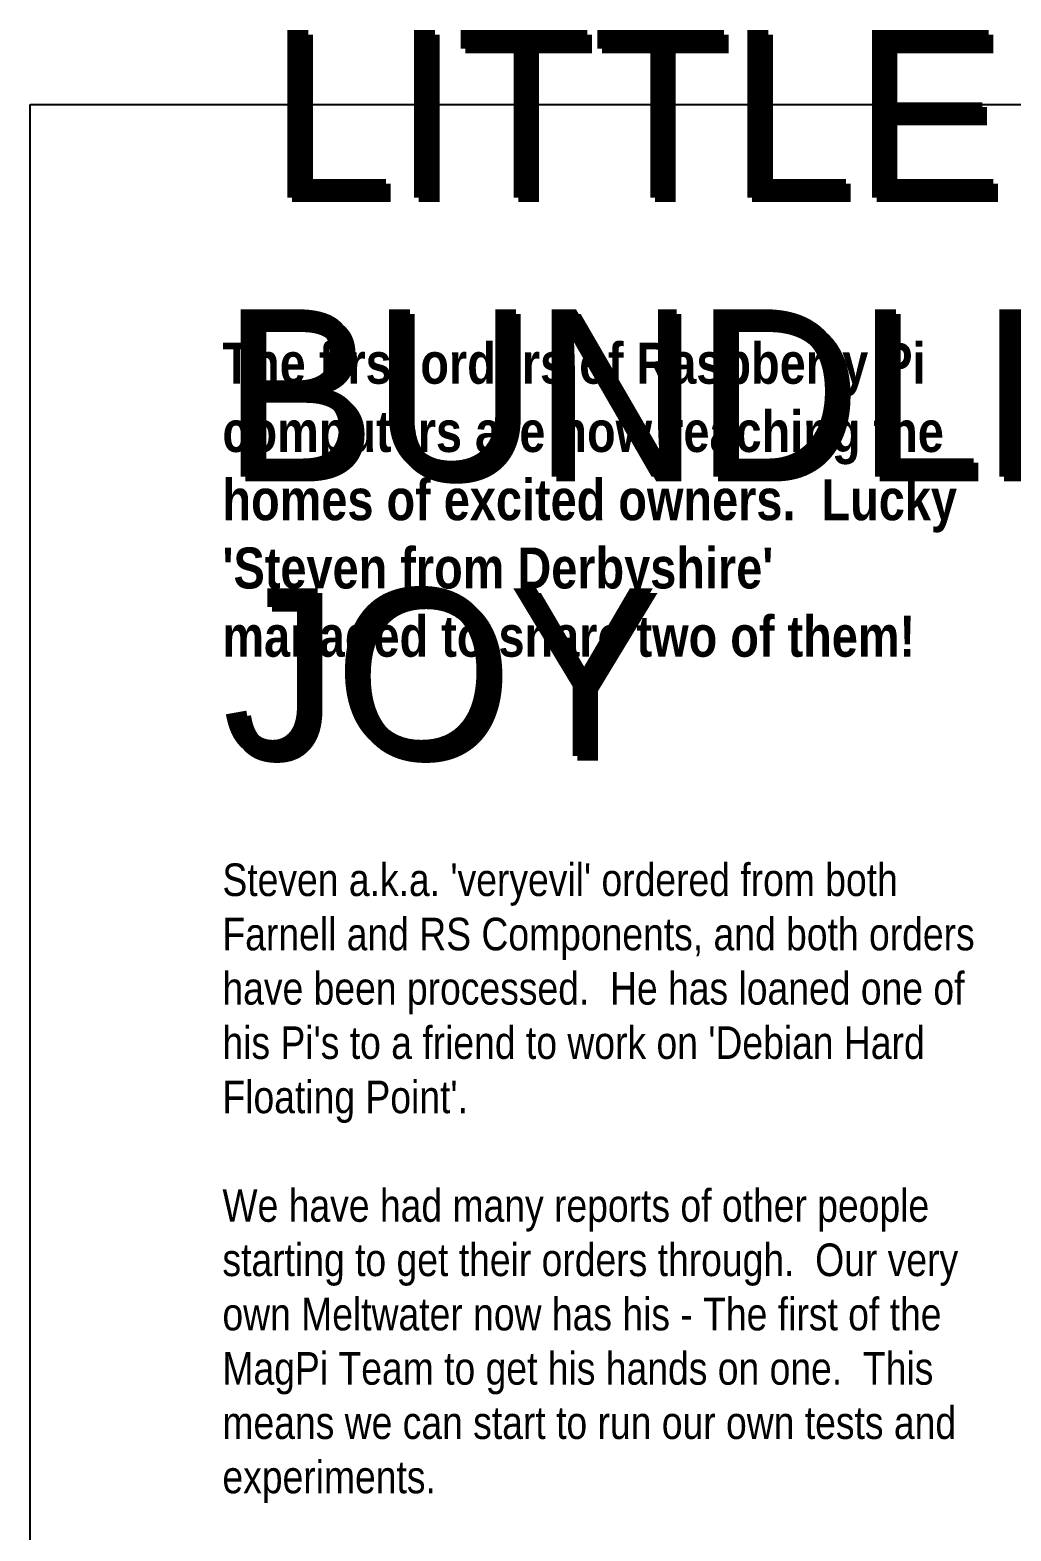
# Model space of a CAD drawing. Header units: millimetres. Extents: x -361 to 301, y -13 to 287.
# Drawn here: x -1.7 to 103.8, y 125.7 to 287 of the extents above; entities that cross this region are included whole.
import ezdxf

# ---------------------------------------------------------------- set-up
doc = ezdxf.new("R2010")
doc.units = ezdxf.units.MM
doc.layers.add('Images', color=7, linetype='Continuous')
doc.layers.add('Text', color=7, linetype='Continuous')
doc.styles.get("Standard").update_dxf_attribs({"font": 'arial.ttf'})
picture_1 = doc.add_image_def('image7.jpg', size_in_pixel=(2113, 2387))

msp = doc.modelspace()

# ---------------------------------------------------------------- texts
at = {"layer": 'Text', "color": 12, "char_height": 18, "attachment_point": 1}
for s, insert in [('\\pi5.0086;{\\fAgency FB|b0|i0|c0|p34;LITTLE BUNDLES OF JOY}', (19, 287)), ('\\pi5.0086;{\\fAgency FB|b0|i0|c0|p34;\\C18;\\c66;LITTLE BUNDLES OF JOY}', (19.5, 286.5))]:
    msp.add_mtext_dynamic_manual_height_columns(s, width=181, gutter_width=12.5, heights=[0], dxfattribs=dict(at, insert=insert))
at = {"layer": 'Text', "attachment_point": 1}
for s, insert, char_height in [("{\\fArial Narrow|b1|i0|c0|p34;The first orders of Raspberry Pi computers are now reaching the \\H1.6795x; \\H0.59543x;homes of excited owners.  Lucky \\H1.4572x; \\H0.68623x;'Steven from Derbyshire' \\H1.5441x; \\H0.64763x;managed to snare two of them!\\H1.5151x; }", (19, 253.39), 4.4), ("{\\fArial Narrow|b0|i0|c0|p34;Steven a.k.a. 'veryevil' ordered from both Farnell and RS Components, and both orders \\H1.6977x; \\H0.58903x;have been processed.  He has loaned one of \\H1.4645x; \\H0.68285x;his Pi's to a friend to work on 'Debian Hard \\H1.5417x; \\H0.64864x;Floating Point'.\\H1.4989x; \\H0.66716x;\\P\\H1.5004x; \\H0.6665x;\\PWe have had many reports of other people \\H1.5169x; \\H0.65923x;starting to get their orders through.  Our very \\H1.5249x; \\H0.65579x;own Meltwater now has his - The first of the \\H1.5221x; \\H0.657x;MagPi Team to get his hands on one.  This \\H1.5054x; \\H0.66426x;means we can start to run our own tests and \\H1.4982x; \\H0.66747x;experiments.\\H1.5006x; }", (19, 197.43), 3.5)]:
    msp.add_mtext_dynamic_manual_height_columns(s, width=82, gutter_width=12.5, heights=[0], dxfattribs=dict(at, insert=insert, char_height=char_height))

# ---------------------------------------------------------------- pictures from other files: only their frames are drawn
at = {"layer": 'Images'}
image = msp.add_image(picture_1, insert=(-1.69, 41.75), size_in_units=(210, 237.23), dxfattribs=dict(at, brightness=56, contrast=73))
image.dxf.flags = 7

doc.saveas('drawing.dxf')
